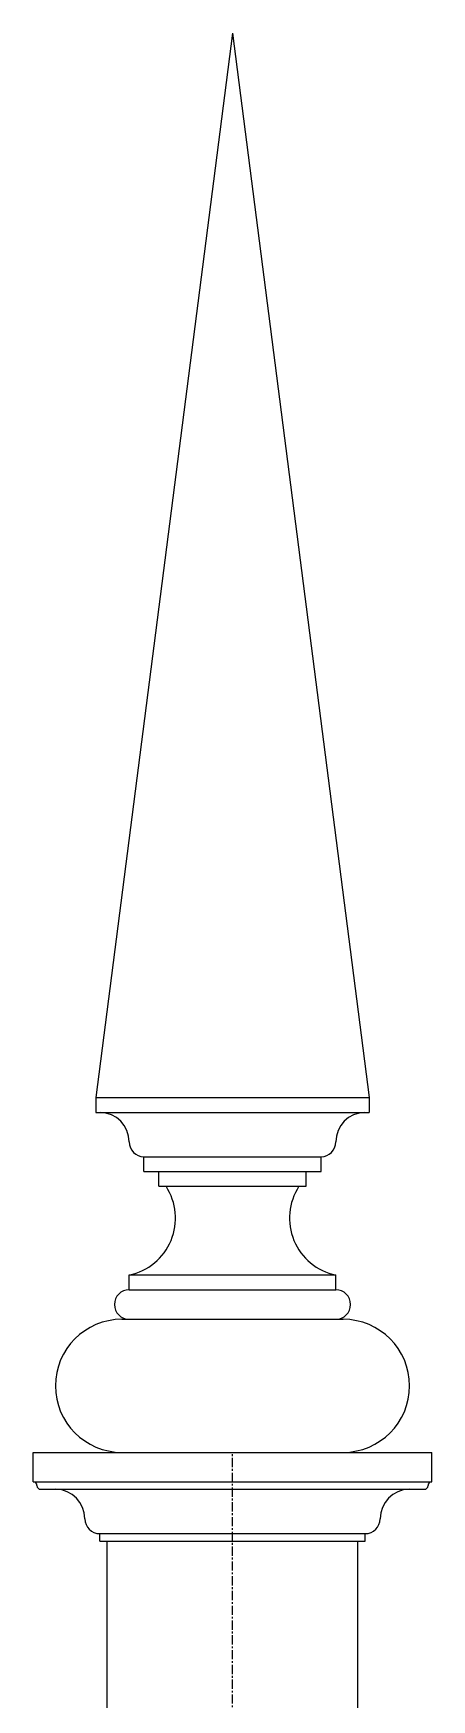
# Model space of a CAD drawing. Header units: inches. Extents: x 10 to 565, y 33 to 838.
# Drawn here: x 436.1 to 463.1, y 725.1 to 837.8 of the extents above; entities that cross this region are included whole.
import ezdxf

# ---------------------------------------------------------------- set-up
doc = ezdxf.new("R2010")
doc.units = ezdxf.units.IN
doc.header["$LTSCALE"] = 0.5
doc.header["$MEASUREMENT"] = 0
doc.linetypes.add('CENTER', pattern=[2, 1.25, -0.25, 0.25, -0.25])
doc.layers.add('A-ANNO-NOTE-FINE', color=8, linetype='Continuous')
doc.layers.add('A-ELEV', color=2, linetype='Continuous')

msp = doc.modelspace()

# ---------------------------------------------------------------- linework, layer by layer
at = {"layer": 'A-ANNO-NOTE-FINE', "linetype": 'CENTER'}
msp.add_line((449.60043, 679.81194), (449.60043, 741.81194), dxfattribs=at)
at = {"layer": 'A-ELEV'}
for p, q in [((449.60043, 837.81194), (440.35043, 765.81194)), ((449.60043, 837.81194), (458.85043, 765.81194)), ((440.35043, 765.81194), (458.85043, 765.81194)), ((440.35043, 765.81194), (440.35043, 764.81194)), ((458.85043, 765.81194), (458.85043, 764.81194)), ((440.35043, 764.81194), (458.85043, 764.81194)), ((443.60043, 761.81194), (455.60043, 761.81194)), ((443.60043, 760.81194), (443.60043, 761.81194)), ((455.60043, 760.81194), (455.60043, 761.81194)), ((443.60043, 760.81194), (455.60043, 760.81194)), ((444.60043, 759.81194), (444.60043, 760.81194)), ((454.60043, 759.81194), (454.60043, 760.81194)), ((444.60043, 759.81194), (454.60043, 759.81194)), ((442.60043, 753.81194), (456.60043, 753.81194)), ((442.60043, 752.81194), (442.60043, 753.81194)), ((456.60043, 752.81194), (456.60043, 753.81194)), ((442.60043, 752.81194), (456.60043, 752.81194)), ((442.10043, 750.81194), (457.10043, 750.81194)), ((436.10043, 741.81194), (463.10043, 741.81194)), ((436.10043, 739.81194), (436.10043, 741.81194)), ((463.10043, 739.81194), (463.10043, 741.81194)), ((436.10043, 739.81194), (463.10043, 739.81194)), ((436.60043, 739.31194), (462.60043, 739.31194)), ((440.59918, 736.31194), (458.60043, 736.31194)), ((440.60043, 735.81194), (440.60043, 736.31194)), ((458.60043, 735.81194), (458.60043, 736.31194)), ((440.60043, 735.81194), (458.60043, 735.81194)), ((441.10043, 720.69846), (441.10043, 735.81194)), ((458.10043, 720.69846), (458.10043, 735.81194))]:
    msp.add_line(p, q, dxfattribs=at)
for centre, radius, start, end in [((440.60043, 762.81194), 2, 0, 89.2356645), ((458.60043, 762.81194), 2, 90.7643355, 180), ((443.60043, 762.81194), 1, 180, 270), ((455.60043, 762.81194), 1, 270, 0), ((441.8072, 757.66328), 3.93218, 281.6378976, 33.1223725), ((457.39365, 757.66328), 3.93218, 146.8776275, 258.3621024), ((442.60043, 751.81194), 1, 90, 270), ((456.60043, 751.81194), 1, 270, 90), ((442.10043, 746.31194), 4.5, 90, 270), ((457.10043, 746.31194), 4.5, 270, 90), ((436.10043, 739.56194), 0.25, 0, 90), ((436.60043, 739.56194), 0.25, 180, 270), ((462.60043, 739.56194), 0.25, 270, 0), ((463.10043, 739.56194), 0.25, 90, 180), ((437.59918, 737.31194), 2, 0, 89.2356645), ((461.60167, 737.31194), 2, 90.7643355, 180), ((440.59918, 737.31194), 1, 180, 270), ((458.60167, 737.31194), 1, 270, 0)]:
    msp.add_arc(centre, radius, start, end, dxfattribs=at)

doc.saveas('drawing.dxf')
